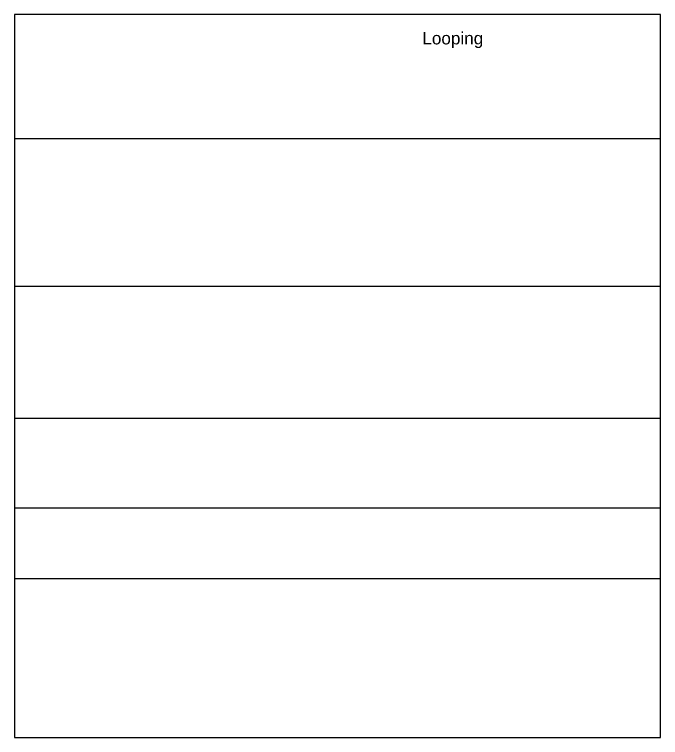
# Model space of a CAD drawing. Header units: millimetres. Extents: x 56222 to 3066687, y -650199 to -121287.
# Drawn here: x 135538.2 to 135665.6, y -184194.5 to -184052 of the extents above; entities that cross this region are included whole.
import ezdxf

# ---------------------------------------------------------------- set-up
doc = ezdxf.new("R2010")
doc.units = ezdxf.units.MM
doc.header["$MEASUREMENT"] = 0
doc.layers.add('Electrical', color=84, linetype='Continuous', lineweight=30)
doc.layers.add('SMALL TEXT', color=10, linetype='Continuous', lineweight=30)
doc.styles.get("Standard").update_dxf_attribs({"font": 'arial.ttf', "height": 6})

msp = doc.modelspace()

# ---------------------------------------------------------------- linework, layer by layer
at = {"layer": 'SMALL TEXT'}
for p, q in [((135665.56, -184052.025), (135538.186, -184052.025)), ((135538.186, -184052.025), (135538.186, -184194.517)), ((135665.56, -184194.517), (135665.56, -184052.025)), ((135538.186, -184076.445), (135665.56, -184076.445)), ((135538.186, -184105.594), (135665.56, -184105.594)), ((135538.186, -184131.6), (135665.56, -184131.6)), ((135538.186, -184149.283), (135665.56, -184149.283)), ((135538.186, -184163.177), (135665.56, -184163.177)), ((135538.186, -184194.517), (135665.56, -184194.517))]:
    msp.add_line(p, q, dxfattribs=at)

# ---------------------------------------------------------------- texts
at = {"layer": 'Electrical', "color": 1, "insert": (135630.605, -184055.506), "char_height": 2.4149, "attachment_point": 3}
msp.add_mtext_dynamic_manual_height_columns('Looping', width=363.60374, gutter_width=5.025, heights=[19.259], dxfattribs=at)

doc.saveas('drawing.dxf')
